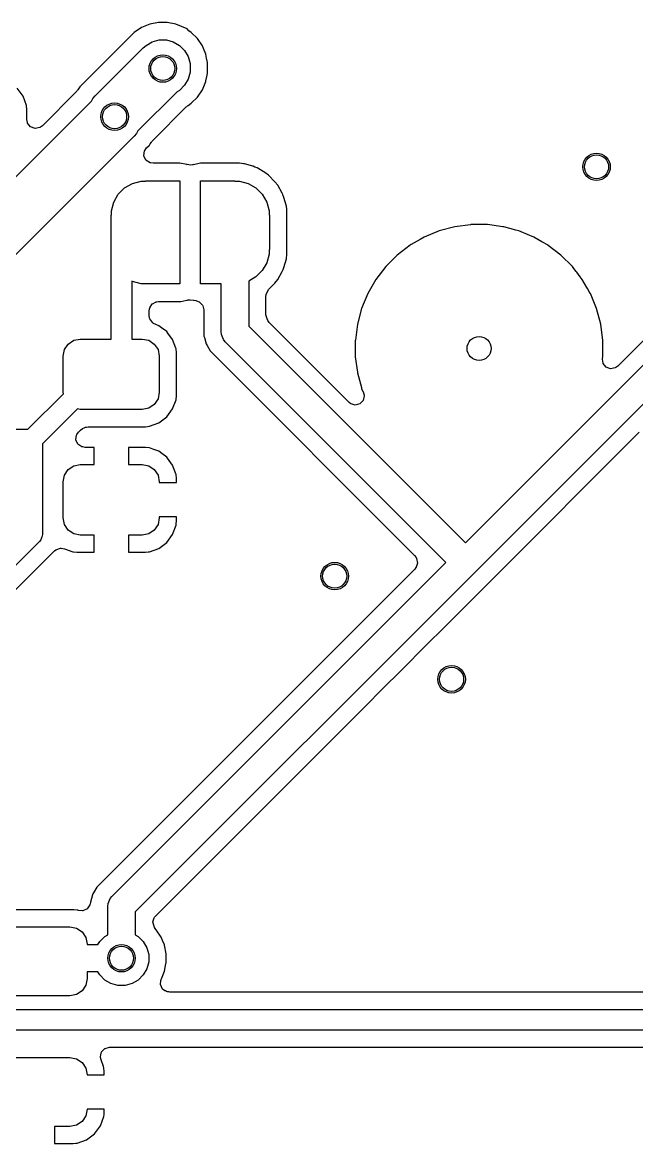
# Model space of a CAD drawing. Header units: inches. Extents: x 0.01 to 5.35, y 0.01 to 3.37.
# Drawn here: x 1.935 to 2.286, y 2.33 to 2.972 of the extents above; entities that cross this region are included whole.
import ezdxf

# ---------------------------------------------------------------- set-up
doc = ezdxf.new("R2010")
doc.units = ezdxf.units.IN
doc.header["$MEASUREMENT"] = 0
doc.layers.add('BLACK', color=250, linetype='CONTINUOUS')

msp = doc.modelspace()

# ---------------------------------------------------------------- linework, layer by layer
at = {"layer": 'BLACK', "linetype": 'CONTINUOUS'}
for p, q in [((2.01267, 2.97152), (2.00773, 2.97053)), ((2.01772, 2.97152), (2.01267, 2.97152)), ((2.01267, 2.97152), (2.01267, 2.97152)), ((2.01267, 2.97152), (2.01267, 2.97152)), ((2.02267, 2.97053), (2.01772, 2.97152)), ((2.01772, 2.97152), (2.01772, 2.97152)), ((2.01772, 2.97152), (2.01772, 2.97152)), ((1.99887, 2.9658), (1.96775, 2.93467)), ((2.00307, 2.9686), (1.99887, 2.9658)), ((1.99887, 2.9658), (1.99887, 2.9658)), ((2.00773, 2.97053), (2.00307, 2.9686)), ((2.00307, 2.9686), (2.00307, 2.9686)), ((2.00773, 2.97053), (2.00773, 2.97053)), ((2.02916, 2.96784), (2.02267, 2.97053)), ((2.02267, 2.97053), (2.02267, 2.97053)), ((2.03004, 2.96679), (2.02916, 2.96784)), ((2.03152, 2.9658), (2.03004, 2.96679)), ((2.03509, 2.96223), (2.03152, 2.9658)), ((2.03152, 2.9658), (2.03152, 2.9658)), ((2.00561, 2.9584), (2.00917, 2.96045)), ((2.00917, 2.96045), (2.01314, 2.96152)), ((2.01314, 2.96152), (2.01725, 2.96152)), ((2.01725, 2.96152), (2.02122, 2.96045)), ((2.02122, 2.96045), (2.02478, 2.9584)), ((2.03789, 2.95804), (2.03509, 2.96223)), ((2.03509, 2.96223), (2.03509, 2.96223)), ((1.9765, 2.92948), (2.00406, 2.95704)), ((2.00406, 2.95704), (2.00561, 2.9584)), ((2.02478, 2.9584), (2.02769, 2.95549)), ((2.02769, 2.95549), (2.02975, 2.95193)), ((2.03846, 2.95667), (2.03789, 2.95804)), ((2.03982, 2.95338), (2.03846, 2.95667)), ((2.04027, 2.95112), (2.03982, 2.95338)), ((2.02975, 2.95193), (2.03081, 2.94796)), ((2.03081, 2.94796), (2.03081, 2.94717)), ((2.03081, 2.94717), (2.03081, 2.94306)), ((2.04078, 2.94854), (2.04027, 2.95112)), ((2.0408, 2.94846), (2.04078, 2.94854)), ((2.04081, 2.94843), (2.0408, 2.94846)), ((2.04081, 2.94794), (2.04081, 2.94843)), ((2.04081, 2.9426), (2.04081, 2.94794)), ((2.04081, 2.94794), (2.04081, 2.94794)), ((2.03081, 2.94306), (2.02975, 2.93909)), ((2.0399, 2.93803), (2.04054, 2.94123)), ((2.04054, 2.94123), (2.04081, 2.9426)), ((2.04054, 2.94123), (2.04054, 2.94123)), ((1.93521, 2.92926), (1.93182, 2.93379)), ((1.96656, 2.9329), (1.96627, 2.93251)), ((1.96774, 2.93467), (1.96656, 2.9329)), ((1.96775, 2.93467), (1.96774, 2.93467)), ((1.96774, 2.93467), (1.96774, 2.93467)), ((1.96774, 2.93467), (1.96774, 2.93467)), ((2.02769, 2.93553), (2.02478, 2.93262)), ((2.02975, 2.93909), (2.02769, 2.93553)), ((2.03509, 2.92879), (2.03789, 2.93299)), ((2.03789, 2.93299), (2.03982, 2.93765)), ((2.03982, 2.93765), (2.0399, 2.93803)), ((1.90257, 2.85476), (1.97433, 2.92652)), ((1.93719, 2.92395), (1.93521, 2.92926)), ((1.93521, 2.92926), (1.93521, 2.92926)), ((1.96565, 2.93179), (1.94627, 2.91241)), ((1.96597, 2.93214), (1.96565, 2.93179)), ((1.96627, 2.93251), (1.96597, 2.93214)), ((1.97433, 2.92652), (1.97514, 2.92793)), ((1.97514, 2.92793), (1.9765, 2.92948)), ((2.02337, 2.93181), (2.00095, 2.90938)), ((2.02478, 2.93262), (2.02337, 2.93181)), ((2.03152, 2.92523), (2.03509, 2.92879)), ((1.93721, 2.92372), (1.93719, 2.92395)), ((1.93719, 2.92395), (1.93719, 2.92395)), ((1.93744, 2.92161), (1.93721, 2.92372)), ((1.93744, 2.91593), (1.93744, 2.92161)), ((1.93744, 2.92161), (1.93744, 2.92161)), ((2.00963, 2.90412), (2.02864, 2.92313)), ((2.02864, 2.92313), (2.02899, 2.92345)), ((2.02899, 2.92345), (2.02936, 2.92375)), ((2.02936, 2.92375), (2.02975, 2.92404)), ((2.02975, 2.92404), (2.03152, 2.92523)), ((1.93775, 2.91423), (1.93744, 2.91593)), ((1.93785, 2.91394), (1.93775, 2.91423)), ((1.9395, 2.91174), (1.93785, 2.91394)), ((1.93785, 2.91394), (1.93785, 2.91394)), ((1.94208, 2.91078), (1.9395, 2.91174)), ((1.94477, 2.91136), (1.94208, 2.91078)), ((1.94516, 2.91158), (1.94477, 2.91136)), ((1.94627, 2.91241), (1.94516, 2.91158)), ((2.00013, 2.90797), (1.99877, 2.90642)), ((2.00072, 2.909), (2.00013, 2.90797)), ((2.00095, 2.90938), (2.00072, 2.909)), ((1.99877, 2.90642), (1.92858, 2.83623)), ((2.00594, 2.89964), (2.00742, 2.90113)), ((2.00742, 2.90113), (2.00763, 2.90132)), ((2.00763, 2.90132), (2.0078, 2.90163)), ((2.0078, 2.90163), (2.00806, 2.90203)), ((2.00806, 2.90203), (2.00872, 2.90301)), ((2.00872, 2.90301), (2.009, 2.90339)), ((2.009, 2.90339), (2.00906, 2.90346)), ((2.00906, 2.90346), (2.0093, 2.90376)), ((2.0093, 2.90376), (2.00963, 2.90412)), ((2.00443, 2.89522), (2.00482, 2.89794)), ((2.00557, 2.89272), (2.00443, 2.89522)), ((2.00482, 2.89794), (2.00495, 2.89822)), ((2.00495, 2.89822), (2.00594, 2.89964)), ((2.00789, 2.89123), (2.00557, 2.89272)), ((2.00832, 2.8911), (2.00789, 2.89123)), ((2.00969, 2.89091), (2.00832, 2.8911)), ((2.02504, 2.89091), (2.00969, 2.89091)), ((2.02889, 2.89014), (2.02504, 2.89091)), ((2.02504, 2.89091), (2.02504, 2.89091)), ((2.02504, 2.89091), (2.02504, 2.89091)), ((2.02912, 2.89007), (2.02889, 2.89014)), ((2.02914, 2.89016), (2.02912, 2.89007)), ((2.03109, 2.88988), (2.02914, 2.89016)), ((2.03225, 2.89), (2.03109, 2.88988)), ((2.03276, 2.89011), (2.03225, 2.89)), ((2.03277, 2.89009), (2.03276, 2.89011)), ((2.03685, 2.89091), (2.03277, 2.89009)), ((2.05913, 2.89091), (2.03685, 2.89091)), ((2.03685, 2.89091), (2.03685, 2.89091)), ((2.03685, 2.89091), (2.03685, 2.89091)), ((2.06141, 2.8906), (2.05913, 2.89091)), ((2.05913, 2.89091), (2.05913, 2.89091)), ((2.05913, 2.89091), (2.05913, 2.89091)), ((2.06173, 2.89058), (2.06141, 2.8906)), ((2.06204, 2.89048), (2.06173, 2.89058)), ((2.06667, 2.88924), (2.06204, 2.89048)), ((2.06676, 2.88922), (2.06667, 2.88924)), ((2.0669, 2.88916), (2.06676, 2.88922)), ((2.06791, 2.88874), (2.0669, 2.88916)), ((2.06916, 2.88822), (2.06791, 2.88874)), ((2.07365, 2.88563), (2.06916, 2.88822)), ((2.06916, 2.88822), (2.06916, 2.88822)), ((2.07366, 2.88562), (2.07365, 2.88563)), ((2.07371, 2.88558), (2.07366, 2.88562)), ((2.07573, 2.88403), (2.07371, 2.88558)), ((2.07574, 2.88403), (2.07573, 2.88403)), ((2.07573, 2.88403), (2.07573, 2.88403)), ((2.0794, 2.88036), (2.07574, 2.88403)), ((2.07574, 2.88403), (2.07574, 2.88403)), ((1.98974, 2.87314), (1.99337, 2.87678)), ((1.99337, 2.87678), (1.99782, 2.87935)), ((1.99782, 2.87935), (2.00278, 2.88068)), ((2.00278, 2.88068), (2.00535, 2.88068)), ((2.00535, 2.88068), (2.00535, 2.88085)), ((2.00535, 2.88085), (2.02504, 2.88085)), ((2.02504, 2.88085), (2.02504, 2.82179)), ((2.03685, 2.82179), (2.03685, 2.88085)), ((2.03685, 2.88085), (2.05654, 2.88085)), ((2.05654, 2.88085), (2.05654, 2.88068)), ((2.05654, 2.88068), (2.0591, 2.88068)), ((2.0591, 2.88068), (2.06407, 2.87935)), ((2.06407, 2.87935), (2.06852, 2.87678)), ((2.06852, 2.87678), (2.07215, 2.87314)), ((2.081, 2.87828), (2.0794, 2.88036)), ((2.0794, 2.88036), (2.0794, 2.88036)), ((2.08359, 2.87379), (2.081, 2.87828)), ((2.081, 2.87828), (2.081, 2.87828)), ((1.98584, 2.86373), (1.98717, 2.86869)), ((1.98717, 2.86869), (1.98974, 2.87314)), ((2.07215, 2.87314), (2.07472, 2.86869)), ((2.07472, 2.86869), (2.07605, 2.86373)), ((2.08392, 2.873), (2.08359, 2.87379)), ((2.08359, 2.87379), (2.08359, 2.87379)), ((2.08359, 2.87379), (2.08359, 2.87379)), ((2.08402, 2.87276), (2.08392, 2.873)), ((2.0846, 2.87136), (2.08402, 2.87276)), ((2.08594, 2.86636), (2.0846, 2.87136)), ((1.98584, 2.86116), (1.98584, 2.86373)), ((2.07605, 2.86373), (2.07605, 2.86116)), ((2.08616, 2.86463), (2.08594, 2.86636)), ((2.08628, 2.86377), (2.08616, 2.86463)), ((2.08628, 2.86375), (2.08628, 2.86377)), ((2.08628, 2.83888), (2.08628, 2.86375)), ((1.98567, 2.84295), (1.98567, 2.86116)), ((1.98567, 2.86116), (1.98584, 2.86116)), ((2.07605, 2.86116), (2.07622, 2.86116)), ((2.07622, 2.86116), (2.07622, 2.84148)), ((2.17346, 2.85215), (2.16488, 2.84859)), ((2.18244, 2.85455), (2.17346, 2.85215)), ((2.19138, 2.85573), (2.18244, 2.85455)), ((2.19141, 2.85574), (2.19138, 2.85573)), ((2.19165, 2.85577), (2.19141, 2.85574)), ((2.20095, 2.85577), (2.19165, 2.85577)), ((2.19165, 2.85577), (2.19165, 2.85577)), ((2.19165, 2.85577), (2.19165, 2.85577)), ((2.20102, 2.85576), (2.20095, 2.85577)), ((2.20095, 2.85577), (2.20095, 2.85577)), ((2.20095, 2.85577), (2.20095, 2.85577)), ((2.20984, 2.8546), (2.20102, 2.85576)), ((2.21016, 2.85458), (2.20984, 2.8546)), ((2.21047, 2.85447), (2.21016, 2.85458)), ((2.21735, 2.85263), (2.21047, 2.85447)), ((2.21913, 2.85215), (2.21735, 2.85263)), ((2.21735, 2.85263), (2.21735, 2.85263)), ((2.22046, 2.8516), (2.21913, 2.85215)), ((2.22772, 2.84859), (2.22046, 2.8516)), ((2.15683, 2.84395), (2.14946, 2.83829)), ((2.15685, 2.84396), (2.15683, 2.84395)), ((2.15683, 2.84395), (2.15683, 2.84395)), ((2.15746, 2.84431), (2.15685, 2.84396)), ((2.15685, 2.84396), (2.15685, 2.84396)), ((2.1625, 2.84722), (2.15746, 2.84431)), ((2.15746, 2.84431), (2.15746, 2.84431)), ((2.16488, 2.84859), (2.1625, 2.84722)), ((2.16488, 2.84859), (2.16488, 2.84859)), ((2.23227, 2.84597), (2.22772, 2.84859)), ((2.22772, 2.84859), (2.22772, 2.84859)), ((2.22772, 2.84859), (2.22772, 2.84859)), ((2.22772, 2.84859), (2.22772, 2.84859)), ((2.22772, 2.84859), (2.22772, 2.84859)), ((2.22772, 2.84859), (2.22772, 2.84859)), ((2.23577, 2.84395), (2.23227, 2.84597)), ((2.23227, 2.84597), (2.23227, 2.84597)), ((2.23578, 2.84394), (2.23577, 2.84395)), ((2.23577, 2.84395), (2.23577, 2.84395)), ((2.23583, 2.8439), (2.23578, 2.84394)), ((2.24314, 2.83829), (2.23583, 2.8439)), ((1.98567, 2.7903), (1.98567, 2.84295)), ((2.07605, 2.83891), (2.07472, 2.83394)), ((2.07622, 2.84148), (2.07605, 2.84148)), ((2.07605, 2.84148), (2.07605, 2.83891)), ((2.08594, 2.83628), (2.08628, 2.83888)), ((2.14946, 2.83829), (2.14289, 2.83172)), ((2.14946, 2.83829), (2.14946, 2.83829)), ((2.14946, 2.83829), (2.14946, 2.83829)), ((2.24971, 2.83172), (2.24314, 2.83829)), ((2.24314, 2.83829), (2.24314, 2.83829)), ((2.24314, 2.83829), (2.24314, 2.83829)), ((2.24314, 2.83829), (2.24314, 2.83829)), ((2.07472, 2.83394), (2.07215, 2.82949)), ((2.0841, 2.83008), (2.0846, 2.83127)), ((2.0846, 2.83127), (2.08594, 2.83628)), ((2.14289, 2.83172), (2.13723, 2.82435)), ((2.14289, 2.83172), (2.14289, 2.83172)), ((2.14289, 2.83172), (2.14289, 2.83172)), ((2.25053, 2.83065), (2.24971, 2.83172)), ((2.24971, 2.83172), (2.24971, 2.83172)), ((2.24971, 2.83172), (2.24971, 2.83172)), ((2.24971, 2.83172), (2.24971, 2.83172)), ((2.25189, 2.82888), (2.25053, 2.83065)), ((2.06852, 2.82586), (2.06441, 2.82349)), ((2.07215, 2.82949), (2.06852, 2.82586)), ((2.0794, 2.82228), (2.081, 2.82436)), ((2.081, 2.82436), (2.08359, 2.82885)), ((2.08359, 2.82885), (2.0836, 2.82888)), ((2.0836, 2.82888), (2.0841, 2.83008)), ((2.13723, 2.82435), (2.13259, 2.8163)), ((2.13723, 2.82435), (2.13723, 2.82435)), ((2.2522, 2.82848), (2.25189, 2.82888)), ((2.25419, 2.82589), (2.2522, 2.82848)), ((2.2522, 2.82848), (2.2522, 2.82848)), ((2.25537, 2.82435), (2.25419, 2.82589)), ((2.25797, 2.81984), (2.25537, 2.82435)), ((1.99782, 2.82329), (1.99748, 2.82349)), ((1.99748, 2.82349), (1.99748, 2.7903)), ((2.00278, 2.82196), (1.99782, 2.82329)), ((2.00535, 2.82196), (2.00278, 2.82196)), ((2.00535, 2.82179), (2.00535, 2.82196)), ((2.02504, 2.82179), (2.00535, 2.82179)), ((2.04866, 2.82179), (2.03685, 2.82179)), ((2.04866, 2.79433), (2.04866, 2.82179)), ((2.06441, 2.82349), (2.06441, 2.79759)), ((2.07476, 2.81679), (2.07599, 2.81887)), ((2.07599, 2.81887), (2.0794, 2.82228)), ((2.0794, 2.82228), (2.0794, 2.82228)), ((2.18843, 2.67358), (2.33409, 2.81925)), ((2.25832, 2.81923), (2.25797, 2.81984)), ((2.25993, 2.81644), (2.25832, 2.81923)), ((2.25832, 2.81923), (2.25832, 2.81923)), ((2.3225, 2.8216), (2.27574, 2.77483)), ((2.00925, 2.81047), (2.01141, 2.81156)), ((2.01141, 2.81156), (2.01171, 2.81162)), ((2.01171, 2.81162), (2.01275, 2.81173)), ((2.01275, 2.81173), (2.0252, 2.81173)), ((2.0252, 2.81173), (2.02551, 2.81183)), ((2.02551, 2.81183), (2.02889, 2.8125)), ((2.02889, 2.8125), (2.0293, 2.81258)), ((2.02889, 2.8125), (2.02889, 2.8125)), ((2.0293, 2.81258), (2.02973, 2.81265)), ((2.02973, 2.81265), (2.0308, 2.81276)), ((2.0308, 2.81276), (2.03275, 2.81248)), ((2.03275, 2.81248), (2.03277, 2.81257)), ((2.03277, 2.81257), (2.033, 2.8125)), ((2.033, 2.8125), (2.033, 2.8125)), ((2.033, 2.8125), (2.033, 2.8125)), ((2.033, 2.8125), (2.03418, 2.81226)), ((2.03418, 2.81226), (2.03549, 2.8118)), ((2.03549, 2.8118), (2.03604, 2.81152)), ((2.03604, 2.81152), (2.03802, 2.80961)), ((2.07427, 2.81442), (2.07447, 2.8158)), ((2.07427, 2.80411), (2.07427, 2.81442)), ((2.07447, 2.8158), (2.07476, 2.81679)), ((2.13259, 2.8163), (2.12903, 2.80772)), ((2.13259, 2.8163), (2.13259, 2.8163)), ((2.25998, 2.81637), (2.25993, 2.81644)), ((2.26001, 2.81631), (2.25998, 2.81637)), ((2.26002, 2.81628), (2.26001, 2.81631)), ((2.26357, 2.80772), (2.26002, 2.81628)), ((2.00734, 2.80615), (2.00754, 2.80752)), ((2.00734, 2.80396), (2.00734, 2.80615)), ((2.00754, 2.80752), (2.00756, 2.80759)), ((2.00756, 2.80759), (2.00771, 2.80811)), ((2.00771, 2.80811), (2.0092, 2.81043)), ((2.0092, 2.81043), (2.00925, 2.81047)), ((2.03802, 2.80961), (2.03816, 2.80935)), ((2.03816, 2.80935), (2.0388, 2.80694)), ((2.0388, 2.80694), (2.0388, 2.792)), ((2.12903, 2.80772), (2.12663, 2.79874)), ((2.34754, 2.81042), (2.19399, 2.65687)), ((2.26597, 2.79874), (2.26357, 2.80772)), ((2.00765, 2.80226), (2.00734, 2.80396)), ((2.00782, 2.80181), (2.00765, 2.80226)), ((2.00946, 2.79961), (2.00782, 2.80181)), ((2.00782, 2.80181), (2.00782, 2.80181)), ((2.00996, 2.79924), (2.00946, 2.79961)), ((2.01118, 2.79858), (2.00996, 2.79924)), ((2.01293, 2.79793), (2.01118, 2.79858)), ((2.07487, 2.80177), (2.07427, 2.80411)), ((2.07537, 2.80086), (2.07487, 2.80177)), ((2.0762, 2.79975), (2.07537, 2.80086)), ((2.12197, 2.75398), (2.0762, 2.79975)), ((2.12663, 2.79874), (2.12544, 2.78971)), ((2.26719, 2.78953), (2.26597, 2.79874)), ((2.01293, 2.79792), (2.01293, 2.79792)), ((2.01293, 2.79792), (2.01293, 2.79793)), ((2.01293, 2.79793), (2.01293, 2.79793)), ((2.01449, 2.79676), (2.01293, 2.79792)), ((2.01746, 2.79453), (2.01449, 2.79676)), ((2.01817, 2.79358), (2.01746, 2.79453)), ((2.01746, 2.79453), (2.01746, 2.79453)), ((2.02086, 2.78999), (2.01817, 2.79358)), ((2.0388, 2.792), (2.03901, 2.7912)), ((2.04881, 2.79279), (2.04866, 2.79433)), ((2.04999, 2.78996), (2.04881, 2.79279)), ((2.06441, 2.79759), (2.18843, 2.67358)), ((1.95886, 2.78422), (1.96099, 2.78741)), ((1.96099, 2.78741), (1.96419, 2.78955)), ((1.96419, 2.78955), (1.96795, 2.7903)), ((1.96795, 2.7903), (1.98567, 2.7903)), ((1.99748, 2.7903), (2.00339, 2.7903)), ((2.00339, 2.7903), (2.00715, 2.78955)), ((2.00715, 2.78955), (2.01035, 2.78741)), ((2.01035, 2.78741), (2.01248, 2.78422)), ((2.02273, 2.78498), (2.02086, 2.78999)), ((2.02086, 2.78999), (2.02086, 2.78999)), ((2.03901, 2.7912), (2.04001, 2.78748)), ((2.04001, 2.78748), (2.04001, 2.78748)), ((2.04001, 2.78748), (2.04053, 2.78658)), ((2.04053, 2.78658), (2.04234, 2.78344)), ((2.05097, 2.78876), (2.04999, 2.78996)), ((2.17729, 2.66244), (2.05097, 2.78876)), ((2.12544, 2.78971), (2.12541, 2.78953)), ((2.12541, 2.78953), (2.12541, 2.78023)), ((2.12544, 2.78971), (2.12544, 2.78971)), ((2.26719, 2.78024), (2.26719, 2.78953)), ((1.95811, 2.78045), (1.95886, 2.78422)), ((1.95811, 2.75978), (1.95811, 2.78045)), ((2.01248, 2.78422), (2.01323, 2.78045)), ((2.01323, 2.78045), (2.01323, 2.75978)), ((2.02284, 2.78468), (2.02273, 2.78498)), ((2.02309, 2.78234), (2.02284, 2.78468)), ((2.02309, 2.7579), (2.02309, 2.78234)), ((2.04234, 2.78344), (2.04234, 2.78344)), ((2.04234, 2.78344), (2.15939, 2.66639)), ((2.12541, 2.78023), (2.12542, 2.78016)), ((2.12542, 2.78016), (2.12659, 2.77133)), ((2.267, 2.77885), (2.26701, 2.77889)), ((2.26727, 2.7765), (2.267, 2.77885)), ((2.26701, 2.77889), (2.26719, 2.78024)), ((2.26732, 2.77637), (2.26727, 2.7765)), ((2.26897, 2.77416), (2.26732, 2.77637)), ((2.26732, 2.77637), (2.26732, 2.77637)), ((2.27154, 2.7732), (2.26897, 2.77416)), ((2.27423, 2.77379), (2.27154, 2.7732)), ((2.27462, 2.774), (2.27423, 2.77379)), ((2.27574, 2.77483), (2.27462, 2.774)), ((2.12659, 2.77133), (2.12663, 2.77102)), ((2.12663, 2.77102), (2.12663, 2.77102)), ((2.12663, 2.77102), (2.1289, 2.76254)), ((1.95828, 2.75895), (1.95811, 2.75978)), ((2.01323, 2.75978), (2.01248, 2.75602)), ((2.1289, 2.76254), (2.12901, 2.76211)), ((2.12901, 2.76211), (2.12903, 2.76205)), ((2.12903, 2.76205), (2.12903, 2.76205)), ((2.12903, 2.76205), (2.13007, 2.75954)), ((2.13007, 2.75954), (2.13041, 2.7582)), ((1.93795, 2.73862), (1.95828, 2.75895)), ((2.01248, 2.75602), (2.01035, 2.75282)), ((2.02086, 2.75024), (2.02284, 2.75555)), ((2.02284, 2.75555), (2.02309, 2.7579)), ((2.12286, 2.75327), (2.12197, 2.75398)), ((2.12303, 2.75317), (2.12286, 2.75327)), ((2.12542, 2.75244), (2.12303, 2.75317)), ((2.12809, 2.75312), (2.12542, 2.75244)), ((2.12996, 2.75514), (2.12809, 2.75312)), ((2.13045, 2.75784), (2.12996, 2.75514)), ((2.13041, 2.7582), (2.13045, 2.75784)), ((1.9663, 2.75027), (1.9463, 2.73027)), ((1.96795, 2.74994), (1.9663, 2.75027)), ((2.00339, 2.74994), (1.96795, 2.74994)), ((2.00715, 2.75069), (2.00339, 2.74994)), ((2.01035, 2.75282), (2.00715, 2.75069)), ((2.01746, 2.74571), (2.02086, 2.75024)), ((2.00527, 2.74008), (2.00762, 2.74033)), ((2.00762, 2.74033), (2.01293, 2.74231)), ((2.01293, 2.74231), (2.01746, 2.74571)), ((1.83654, 2.73862), (1.93795, 2.73862)), ((1.96549, 2.7326), (1.96588, 2.73532)), ((1.96588, 2.73532), (1.96601, 2.7356)), ((1.96601, 2.7356), (1.967, 2.73702)), ((1.967, 2.73702), (1.96813, 2.73815)), ((1.96813, 2.73815), (1.96924, 2.73899)), ((1.96924, 2.73899), (1.97015, 2.73948)), ((1.97015, 2.73948), (1.97062, 2.7396)), ((1.97062, 2.7396), (1.97095, 2.73983)), ((1.97095, 2.73983), (1.97161, 2.73985)), ((1.97161, 2.73985), (1.97249, 2.74008)), ((1.97249, 2.74008), (2.00527, 2.74008)), ((2.00527, 2.74008), (2.00527, 2.74008)), ((2.2033, 2.65224), (2.288, 2.73693)), ((1.9463, 2.73027), (1.9463, 2.67864)), ((1.96663, 2.7301), (1.96549, 2.7326)), ((1.96895, 2.72861), (1.96663, 2.7301)), ((1.96938, 2.72849), (1.96895, 2.72861)), ((1.97075, 2.72829), (1.96938, 2.72849)), ((1.97456, 2.72829), (1.97075, 2.72829)), ((1.97583, 2.72829), (1.97456, 2.72829)), ((1.97583, 2.71844), (1.97583, 2.72829)), ((2.00527, 2.72829), (1.99551, 2.72829)), ((1.99551, 2.72829), (1.99551, 2.71844)), ((2.00761, 2.72804), (2.00527, 2.72829)), ((2.00527, 2.72829), (2.00527, 2.72829)), ((2.00953, 2.72732), (2.00761, 2.72804)), ((2.00761, 2.72804), (2.00761, 2.72804)), ((2.01292, 2.72606), (2.00953, 2.72732)), ((2.01467, 2.72475), (2.01292, 2.72606)), ((2.01292, 2.72606), (2.01292, 2.72606)), ((2.01745, 2.72267), (2.01467, 2.72475)), ((2.01745, 2.72266), (2.01745, 2.72267)), ((2.01782, 2.72217), (2.01745, 2.72266)), ((2.02084, 2.71813), (2.01782, 2.72217)), ((1.95886, 2.71237), (1.96099, 2.71556)), ((1.96099, 2.71556), (1.96419, 2.7177)), ((1.96419, 2.7177), (1.96795, 2.71844)), ((1.96795, 2.71844), (1.97583, 2.71844)), ((1.99551, 2.71844), (2.00339, 2.71844)), ((2.00339, 2.71844), (2.00715, 2.7177)), ((2.00715, 2.7177), (2.01035, 2.71556)), ((2.01035, 2.71556), (2.01248, 2.71237)), ((2.02269, 2.71317), (2.02084, 2.71813)), ((2.02084, 2.71813), (2.02084, 2.71813)), ((1.95811, 2.7086), (1.95886, 2.71237)), ((1.95811, 2.68793), (1.95811, 2.7086)), ((2.01248, 2.71237), (2.01323, 2.7086)), ((2.01323, 2.7086), (2.01323, 2.70811)), ((2.02282, 2.71283), (2.02269, 2.71317)), ((2.02307, 2.71049), (2.02282, 2.71283)), ((2.02282, 2.71283), (2.02282, 2.71283)), ((2.02307, 2.70811), (2.02307, 2.71049)), ((2.02307, 2.71049), (2.02307, 2.71049)), ((2.02307, 2.71049), (2.02307, 2.71049)), ((2.01323, 2.70811), (2.02307, 2.70811)), ((1.95886, 2.68417), (1.95811, 2.68793)), ((1.96099, 2.68097), (1.95886, 2.68417)), ((2.01248, 2.68417), (2.01035, 2.68097)), ((2.01323, 2.68793), (2.01248, 2.68417)), ((2.02307, 2.68843), (2.01323, 2.68843)), ((2.01323, 2.68843), (2.01323, 2.68793)), ((2.02084, 2.6784), (2.02282, 2.68371)), ((2.02282, 2.68371), (2.02293, 2.68476)), ((2.02282, 2.68371), (2.02282, 2.68371)), ((2.02293, 2.68476), (2.02307, 2.68605)), ((2.02307, 2.68605), (2.02307, 2.68843)), ((2.02307, 2.68605), (2.02307, 2.68605)), ((1.94601, 2.67707), (1.9453, 2.67536)), ((1.94619, 2.67749), (1.94601, 2.67707)), ((1.9463, 2.67864), (1.94619, 2.67749)), ((1.96419, 2.67884), (1.96099, 2.68097)), ((1.96795, 2.67809), (1.96419, 2.67884)), ((1.97583, 2.67809), (1.96795, 2.67809)), ((1.97583, 2.66825), (1.97583, 2.67809)), ((2.00339, 2.67809), (1.99551, 2.67809)), ((1.99551, 2.67809), (1.99551, 2.66825)), ((2.00715, 2.67884), (2.00339, 2.67809)), ((2.01035, 2.68097), (2.00715, 2.67884)), ((2.01745, 2.67387), (2.02084, 2.6784)), ((2.02084, 2.6784), (2.02084, 2.6784)), ((1.94457, 2.67446), (1.81377, 2.54366)), ((1.9453, 2.67536), (1.94457, 2.67446)), ((1.95399, 2.66962), (1.95658, 2.67055)), ((1.95658, 2.67055), (1.95667, 2.67056)), ((1.95667, 2.67056), (1.95696, 2.67058)), ((1.95696, 2.67058), (1.95896, 2.67028)), ((1.95896, 2.67028), (1.96373, 2.6685)), ((2.00761, 2.6685), (2.01292, 2.67048)), ((2.01292, 2.67048), (2.01745, 2.67387)), ((2.01292, 2.67048), (2.01292, 2.67048)), ((2.01745, 2.67387), (2.01745, 2.67387)), ((1.8252, 2.54115), (1.95256, 2.66851)), ((1.95256, 2.66851), (1.95313, 2.669)), ((1.95313, 2.669), (1.9533, 2.66912)), ((1.9533, 2.66912), (1.95399, 2.66962)), ((1.9533, 2.66912), (1.9533, 2.66912)), ((1.96373, 2.6685), (1.96373, 2.6685)), ((1.96373, 2.6685), (1.96414, 2.66846)), ((1.96414, 2.66846), (1.96607, 2.66825)), ((1.96607, 2.66825), (1.96607, 2.66825)), ((1.96607, 2.66825), (1.96607, 2.66825)), ((1.96607, 2.66825), (1.96607, 2.66825)), ((1.96607, 2.66825), (1.97583, 2.66825)), ((1.99551, 2.66825), (2.00527, 2.66825)), ((2.00527, 2.66825), (2.00686, 2.66842)), ((2.00527, 2.66825), (2.00527, 2.66825)), ((2.00527, 2.66825), (2.00527, 2.66825)), ((2.00686, 2.66842), (2.00761, 2.6685)), ((2.00761, 2.6685), (2.00761, 2.6685)), ((2.15939, 2.66639), (2.16023, 2.66528)), ((2.16023, 2.66528), (2.16052, 2.66474)), ((2.16052, 2.66474), (2.16111, 2.66205)), ((2.15952, 2.65862), (1.97738, 2.47648)), ((1.98601, 2.47116), (2.17729, 2.66244)), ((2.19399, 2.65687), (1.99945, 2.46233)), ((2.16017, 2.65943), (2.15952, 2.65862)), ((2.16022, 2.6595), (2.16017, 2.65943)), ((2.16034, 2.65969), (2.16022, 2.6595)), ((2.1611, 2.66198), (2.16034, 2.65969)), ((2.16111, 2.66205), (2.1611, 2.66198)), ((2.19777, 2.64671), (2.20262, 2.65155)), ((2.20262, 2.65155), (2.2033, 2.65224)), ((2.20262, 2.65155), (2.20262, 2.65155)), ((2.2033, 2.65224), (2.2033, 2.65224)), ((2.1932, 2.64213), (2.19777, 2.64671)), ((2.18315, 2.63208), (2.1932, 2.64213)), ((2.17957, 2.6285), (2.18315, 2.63208)), ((2.16298, 2.61191), (2.17957, 2.6285)), ((2.15513, 2.60406), (2.16298, 2.61191)), ((2.13762, 2.58655), (2.15513, 2.60406)), ((2.13468, 2.58362), (2.13762, 2.58655)), ((2.01118, 2.46012), (2.13468, 2.58362)), ((1.97495, 2.47208), (1.97384, 2.46793)), ((1.97512, 2.47271), (1.97495, 2.47208)), ((1.97495, 2.47208), (1.97495, 2.47208)), ((1.97553, 2.47328), (1.97512, 2.47271)), ((1.97738, 2.47648), (1.97553, 2.47328)), ((1.97738, 2.47648), (1.97738, 2.47648)), ((1.98503, 2.46997), (1.98601, 2.47116)), ((1.97349, 2.4664), (1.972, 2.46409)), ((1.97365, 2.46697), (1.97349, 2.4664)), ((1.97381, 2.46771), (1.97365, 2.46697)), ((1.97384, 2.46793), (1.97381, 2.46771)), ((1.9837, 2.46559), (1.98385, 2.46713)), ((1.9837, 2.44934), (1.9837, 2.46559)), ((1.98385, 2.46713), (1.98503, 2.46997)), ((1.96393, 2.46364), (1.92276, 2.46364)), ((1.96405, 2.46364), (1.96393, 2.46364)), ((1.96393, 2.46364), (1.96393, 2.46364)), ((1.96393, 2.46364), (1.96393, 2.46364)), ((1.96424, 2.46361), (1.96405, 2.46364)), ((1.96628, 2.46339), (1.96424, 2.46361)), ((1.96639, 2.46336), (1.96628, 2.46339)), ((1.96628, 2.46339), (1.96628, 2.46339)), ((1.96628, 2.46339), (1.96628, 2.46339)), ((1.96652, 2.4633), (1.96639, 2.46336)), ((1.96686, 2.46317), (1.96652, 2.4633)), ((1.96927, 2.46291), (1.96686, 2.46317)), ((1.9695, 2.46295), (1.96927, 2.46291)), ((1.972, 2.46409), (1.9695, 2.46295)), ((1.99945, 2.46233), (1.99945, 2.44934)), ((2.0096, 2.45676), (2.01036, 2.45905)), ((2.01036, 2.45905), (2.01053, 2.4593)), ((2.01053, 2.4593), (2.01118, 2.46012)), ((1.92465, 2.45378), (1.96205, 2.45378)), ((1.96205, 2.45378), (1.96581, 2.45303)), ((1.96581, 2.45303), (1.96901, 2.4509)), ((2.0096, 2.45669), (2.0096, 2.45676)), ((2.0096, 2.45668), (2.0096, 2.45669)), ((2.01018, 2.454), (2.0096, 2.45668)), ((2.0104, 2.45359), (2.01018, 2.454)), ((2.01047, 2.45346), (2.0104, 2.45359)), ((2.01131, 2.45234), (2.01047, 2.45346)), ((2.01147, 2.45218), (2.01131, 2.45234)), ((2.01427, 2.44799), (2.01147, 2.45218)), ((2.01147, 2.45218), (2.01147, 2.45218)), ((2.01147, 2.45218), (2.01147, 2.45218)), ((1.96901, 2.4509), (1.97114, 2.4477)), ((1.97114, 2.4477), (1.97189, 2.44394)), ((1.97809, 2.44373), (1.97908, 2.44545)), ((1.97908, 2.44545), (1.98199, 2.44835)), ((1.98199, 2.44835), (1.9837, 2.44934)), ((1.99945, 2.44934), (2.00116, 2.44835)), ((2.00116, 2.44835), (2.00407, 2.44545)), ((2.00407, 2.44545), (2.00612, 2.44189)), ((2.01447, 2.44752), (2.01427, 2.44799)), ((2.01427, 2.44799), (2.01427, 2.44799)), ((2.0151, 2.44598), (2.01447, 2.44752)), ((2.01611, 2.44355), (2.0151, 2.44598)), ((1.97189, 2.44394), (1.97189, 2.44373)), ((1.97189, 2.44373), (1.97809, 2.44373)), ((2.00612, 2.44189), (2.00719, 2.43791)), ((2.01619, 2.44338), (2.01611, 2.44355)), ((2.01719, 2.43838), (2.01619, 2.44338)), ((2.00719, 2.4338), (2.00612, 2.42983)), ((2.00719, 2.43791), (2.00719, 2.4338)), ((2.01685, 2.43167), (2.01719, 2.43334)), ((2.01719, 2.43334), (2.01719, 2.43838)), ((2.01719, 2.43838), (2.01719, 2.43838)), ((1.97809, 2.42798), (1.97189, 2.42798)), ((1.97189, 2.42798), (1.97189, 2.42425)), ((1.97908, 2.42627), (1.97809, 2.42798)), ((1.98199, 2.42336), (1.97908, 2.42627)), ((2.00407, 2.42627), (2.00116, 2.42336)), ((2.00612, 2.42983), (2.00407, 2.42627)), ((2.01441, 2.42406), (2.0162, 2.42839)), ((2.0162, 2.42839), (2.01685, 2.43167)), ((1.97114, 2.42049), (1.96901, 2.41729)), ((1.97189, 2.42425), (1.97114, 2.42049)), ((1.98555, 2.42131), (1.98199, 2.42336)), ((1.98952, 2.42025), (1.98555, 2.42131)), ((1.99363, 2.42025), (1.98952, 2.42025)), ((1.9976, 2.42131), (1.99363, 2.42025)), ((2.00116, 2.42336), (1.9976, 2.42131)), ((2.01383, 2.42084), (2.01402, 2.42306)), ((2.01384, 2.42074), (2.01383, 2.42084)), ((2.01499, 2.41824), (2.01384, 2.42074)), ((2.01402, 2.42306), (2.01406, 2.42318)), ((2.01406, 2.42318), (2.01431, 2.42376)), ((2.01431, 2.42376), (2.01441, 2.42406)), ((1.96205, 2.41441), (1.92465, 2.41441)), ((1.96581, 2.41516), (1.96205, 2.41441)), ((1.96901, 2.41729), (1.96581, 2.41516)), ((2.01646, 2.41729), (2.01499, 2.41824)), ((2.01656, 2.41717), (2.01646, 2.41729)), ((2.01671, 2.41713), (2.01656, 2.41717)), ((2.0173, 2.41675), (2.01671, 2.41713)), ((2.01782, 2.4166), (2.0173, 2.41675)), ((2.01869, 2.41655), (2.01782, 2.4166)), ((2.0192, 2.4164), (2.01869, 2.41655)), ((2.4708, 2.4164), (2.0192, 2.4164)), ((1.3522, 2.40654), (2.47732, 2.40654)), ((2.47976, 2.39472), (1.35465, 2.39472)), ((1.97978, 2.38059), (1.98018, 2.38227)), ((1.98018, 2.38227), (1.98209, 2.38415)), ((1.98209, 2.38415), (1.9823, 2.38427)), ((1.9823, 2.38427), (1.98463, 2.38486)), ((1.98463, 2.38486), (2.48184, 2.38486)), ((1.92465, 2.37898), (1.96205, 2.37898)), ((1.96205, 2.37898), (1.96581, 2.37823)), ((1.96581, 2.37823), (1.96901, 2.37609)), ((1.96901, 2.37609), (1.97114, 2.3729)), ((1.97955, 2.37959), (1.97972, 2.3803)), ((1.97958, 2.37905), (1.97955, 2.37959)), ((1.97985, 2.37774), (1.97958, 2.37905)), ((1.97971, 2.38046), (1.97978, 2.38059)), ((1.97972, 2.3803), (1.97971, 2.38046)), ((1.97985, 2.37771), (1.97985, 2.37774)), ((1.97985, 2.3777), (1.97985, 2.37771)), ((1.98118, 2.37397), (1.97985, 2.3777)), ((1.97114, 2.3729), (1.97189, 2.36913)), ((1.97189, 2.36913), (1.98173, 2.36913)), ((1.98152, 2.37301), (1.98118, 2.37397)), ((1.98173, 2.37102), (1.98152, 2.37301)), ((1.98173, 2.36913), (1.98173, 2.37102)), ((1.98173, 2.37102), (1.98173, 2.37102)), ((1.97189, 2.34945), (1.97114, 2.34568)), ((1.98173, 2.34945), (1.97189, 2.34945)), ((1.98173, 2.34757), (1.98173, 2.34945)), ((1.96901, 2.34249), (1.96581, 2.34036)), ((1.97114, 2.34568), (1.96901, 2.34249)), ((1.9795, 2.33992), (1.98148, 2.34522)), ((1.98148, 2.34522), (1.9816, 2.34635)), ((1.98148, 2.34522), (1.98148, 2.34522)), ((1.9816, 2.34635), (1.98173, 2.34756)), ((1.98173, 2.34756), (1.98173, 2.34757)), ((1.96205, 2.33961), (1.95319, 2.33961)), ((1.95319, 2.33961), (1.95319, 2.32976)), ((1.96581, 2.34036), (1.96205, 2.33961)), ((1.97611, 2.33539), (1.9795, 2.33992)), ((1.9795, 2.33992), (1.9795, 2.33992)), ((1.95319, 2.32976), (1.96393, 2.32976)), ((1.96393, 2.32976), (1.96534, 2.32992)), ((1.96393, 2.32976), (1.96393, 2.32976)), ((1.96393, 2.32976), (1.96393, 2.32976)), ((1.96534, 2.32992), (1.96627, 2.33002)), ((1.96627, 2.33002), (1.97158, 2.33199)), ((1.96627, 2.33002), (1.96627, 2.33002)), ((1.97158, 2.33199), (1.97611, 2.33539)), ((1.97158, 2.33199), (1.97158, 2.33199)), ((1.97611, 2.33539), (1.97611, 2.33539))]:
    msp.add_line(p, q, dxfattribs=at)
at = {"layer": 'BLACK'}
for centre, radius in [((2.0152, 2.94512), 0.00787), ((1.98764, 2.91756), 0.00787), ((2.26354, 2.88886), 0.00787), ((2.1963, 2.78488), 0.00689), ((2.1963, 2.78488), 0.00689), ((2.11362, 2.65457), 0.00787), ((2.18055, 2.59551), 0.00787), ((1.99157, 2.43586), 0.00787)]:
    msp.add_circle(centre, radius, dxfattribs=at)
at = {"layer": 'WHITE'}
for centre in [(2.0152, 2.94512), (1.98764, 2.91756), (2.26354, 2.88886), (2.11362, 2.65457), (2.18055, 2.59551), (1.99157, 2.43586)]:
    msp.add_circle(centre, 0.00689, dxfattribs=at)

doc.saveas('drawing.dxf')
